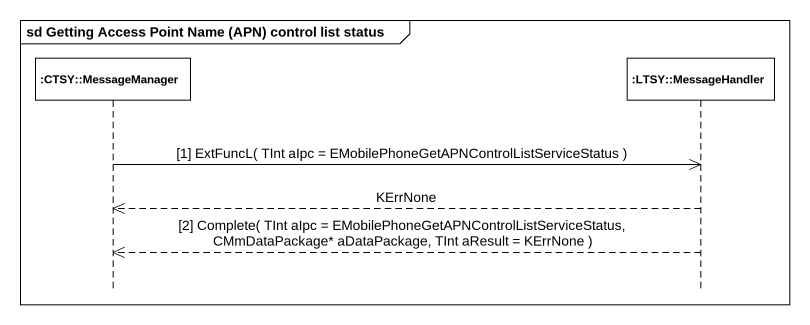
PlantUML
@startuml
mainframe sd Getting Access Point Name (APN) control list status
hide footbox
participant ":CTSY::MessageManager" as CTSY_MessageManager
participant ":LTSY::MessageHandler" as LTSY_MessageHandler

CTSY_MessageManager ->> LTSY_MessageHandler : [1] ExtFuncL( TInt aIpc = EMobilePhoneGetAPNControlListServiceStatus )
LTSY_MessageHandler -->> CTSY_MessageManager : KErrNone
LTSY_MessageHandler -->> CTSY_MessageManager : [2] Complete( TInt aIpc = EMobilePhoneGetAPNControlListServiceStatus, CMmDataPackage* aDataPackage, TInt aResult = KErrNone )
@enduml
